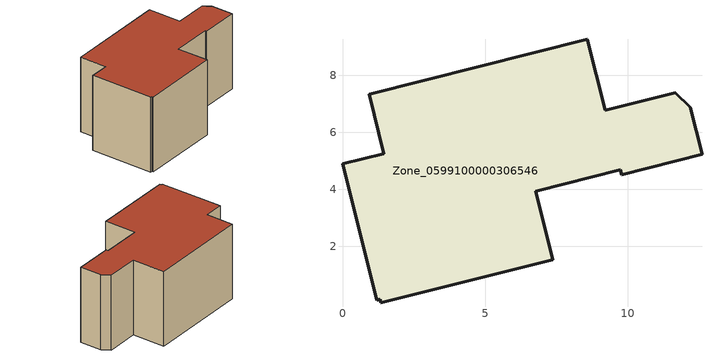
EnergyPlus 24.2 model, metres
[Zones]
Zone_0599100000306546
 floor ground (C_G): 6.77,3.93 7.37,1.54 1.34,0.03 1.32,0.15 1.2,0.12 0,4.89 1.45,5.25 0.94,7.33 8.59,9.26 9.21,6.77 11.66,7.39 12.18,6.88 12.6,5.23 9.78,4.52 9.74,4.68 z0
 wall outside (C_F): 7.37,1.54 6.77,3.93 9.74,4.68 9.78,4.52 12.6,5.23 12.18,6.88 11.66,7.39 9.21,6.77 8.59,9.26 0.94,7.33 1.45,5.25 0,4.89 1.2,0.12 1.32,0.15 1.34,0.03 7.37,1.54 z0:5.92
 roof outside (C_R): 12.18,6.88 11.66,7.39 9.21,6.77 8.59,9.26 0.94,7.33 1.45,5.25 0,4.89 1.2,0.12 1.32,0.15 1.34,0.03 7.37,1.54 6.77,3.93 9.74,4.68 9.78,4.52 12.6,5.23 z5.92
[BUILDING]
Pand.0599100000306546: North Axis=0; Terrain=City; Loads Convergence Tolerance Value=0.04; Temperature Convergence Tolerance Value=0.4; Solar Distribution=FullExterior; Maximum Number of Warmup Days=25; Minimum Number of Warmup Days=1
[Site:Location]
Rotterdam.The.Hague.AP_ZH_NLD Design_Conditions: Latitude=51.96; Longitude=4.45; Time Zone=1; Elevation=-4.5
[SITE:GROUNDTEMPERATURE:BUILDINGSURFACE]
18, 18, 18, 18, 18, 18, 18, 18, 18, 18, 18, 18
[MATERIAL] Thermal Absorptance=0.9; Solar Absorptance=0.7; Visible Absorptance=0.7
Name | Roughness | Thickness | Conductivity | Density | Specific Heat
G.TI.1965-1974 | MediumSmooth | 0.15 | 0.882353 | 540 | 1210
F.TI.1965-1974 | Rough | 0.3 | 0.697674 | 1920 | 840
R.TI.1965-1974 | MediumRough | 0.2 | 0.232558 | 1500 | 1000
[CONSTRUCTION]
C_G: G.TI.1965-1974
C_F: F.TI.1965-1974
C_R: R.TI.1965-1974
[ZONE]
Zone_0599100000306546: Type=1; Multiplier=1; Ceiling Height=Autocalculate; Volume=Autocalculate; Floor Area=autocalculate; Part of Total Floor Area=Yes
[ZONEINFILTRATION:DESIGNFLOWRATE]
Infil_Zone_0599100000306546: Zone or ZoneList or Space or SpaceList=Zone_0599100000306546; Schedule=AlwaysOn; Design Flow Rate Calculation Method=Flow/Area; Flow Rate per Floor Area=0.003; Constant Term Coefficient=1; Temperature Term Coefficient=0; Velocity Term Coefficient=0; Velocity Squared Term Coefficient=0
[HVACTEMPLATE:ZONE:IDEALLOADSAIRSYSTEM]
Zone_0599100000306546: Maximum Heating Supply Air Temperature=50; Minimum Cooling Supply Air Temperature=13; Maximum Heating Supply Air Humidity Ratio=0.0156; Minimum Cooling Supply Air Humidity Ratio=0.0077; Heating Limit=NoLimit; Cooling Limit=NoLimit; Dehumidification Control Type=ConstantSensibleHeatRatio; Cooling Sensible Heat Ratio=0.7; Dehumidification Setpoint=60; Humidification Control Type=None; Humidification Setpoint=30; Outdoor Air Method=None; Outdoor Air Flow Rate per Person=0.00944; Outdoor Air Flow Rate per Zone Floor Area=0; Outdoor Air Flow Rate per Zone=0; Demand Controlled Ventilation Type=None; Outdoor Air Economizer Type=NoEconomizer; Heat Recovery Type=None; Sensible Heat Recovery Effectiveness=0.7; Latent Heat Recovery Effectiveness=0.65
[ZONECONTROL:THERMOSTAT]
ThermostatControl_Zone_0599100000306546: Zone or ZoneList=Zone_0599100000306546; Control Type Schedule=DualSetpointControlType; Control 1=Thermostat_Zone_0599100000306546; Temperature Difference Between Cutout And Setpoint=0
[THERMOSTATSETPOINT:DUALSETPOINT]
Thermostat_Zone_0599100000306546: Heating Setpoint Temperature Schedule=HeatingSetpoint_Zone_0599100000306546; Cooling Setpoint Temperature Schedule=CoolingSetpoint_Zone_0599100000306546
[SCHEDULE:COMPACT]
HeatingSetpoint_Zone_0599100000306546: Through: 12/31, For: AllDays, Until: 24:00, 21
CoolingSetpoint_Zone_0599100000306546: Through: 12/31, For: AllDays, Until: 24:00, 24
DualSetpointControlType: Through: 12/31, For: AllDays, Until: 24:00, 4
AlwaysOn: Through: 12/31, For: AllDays, Until: 24:00, 1
